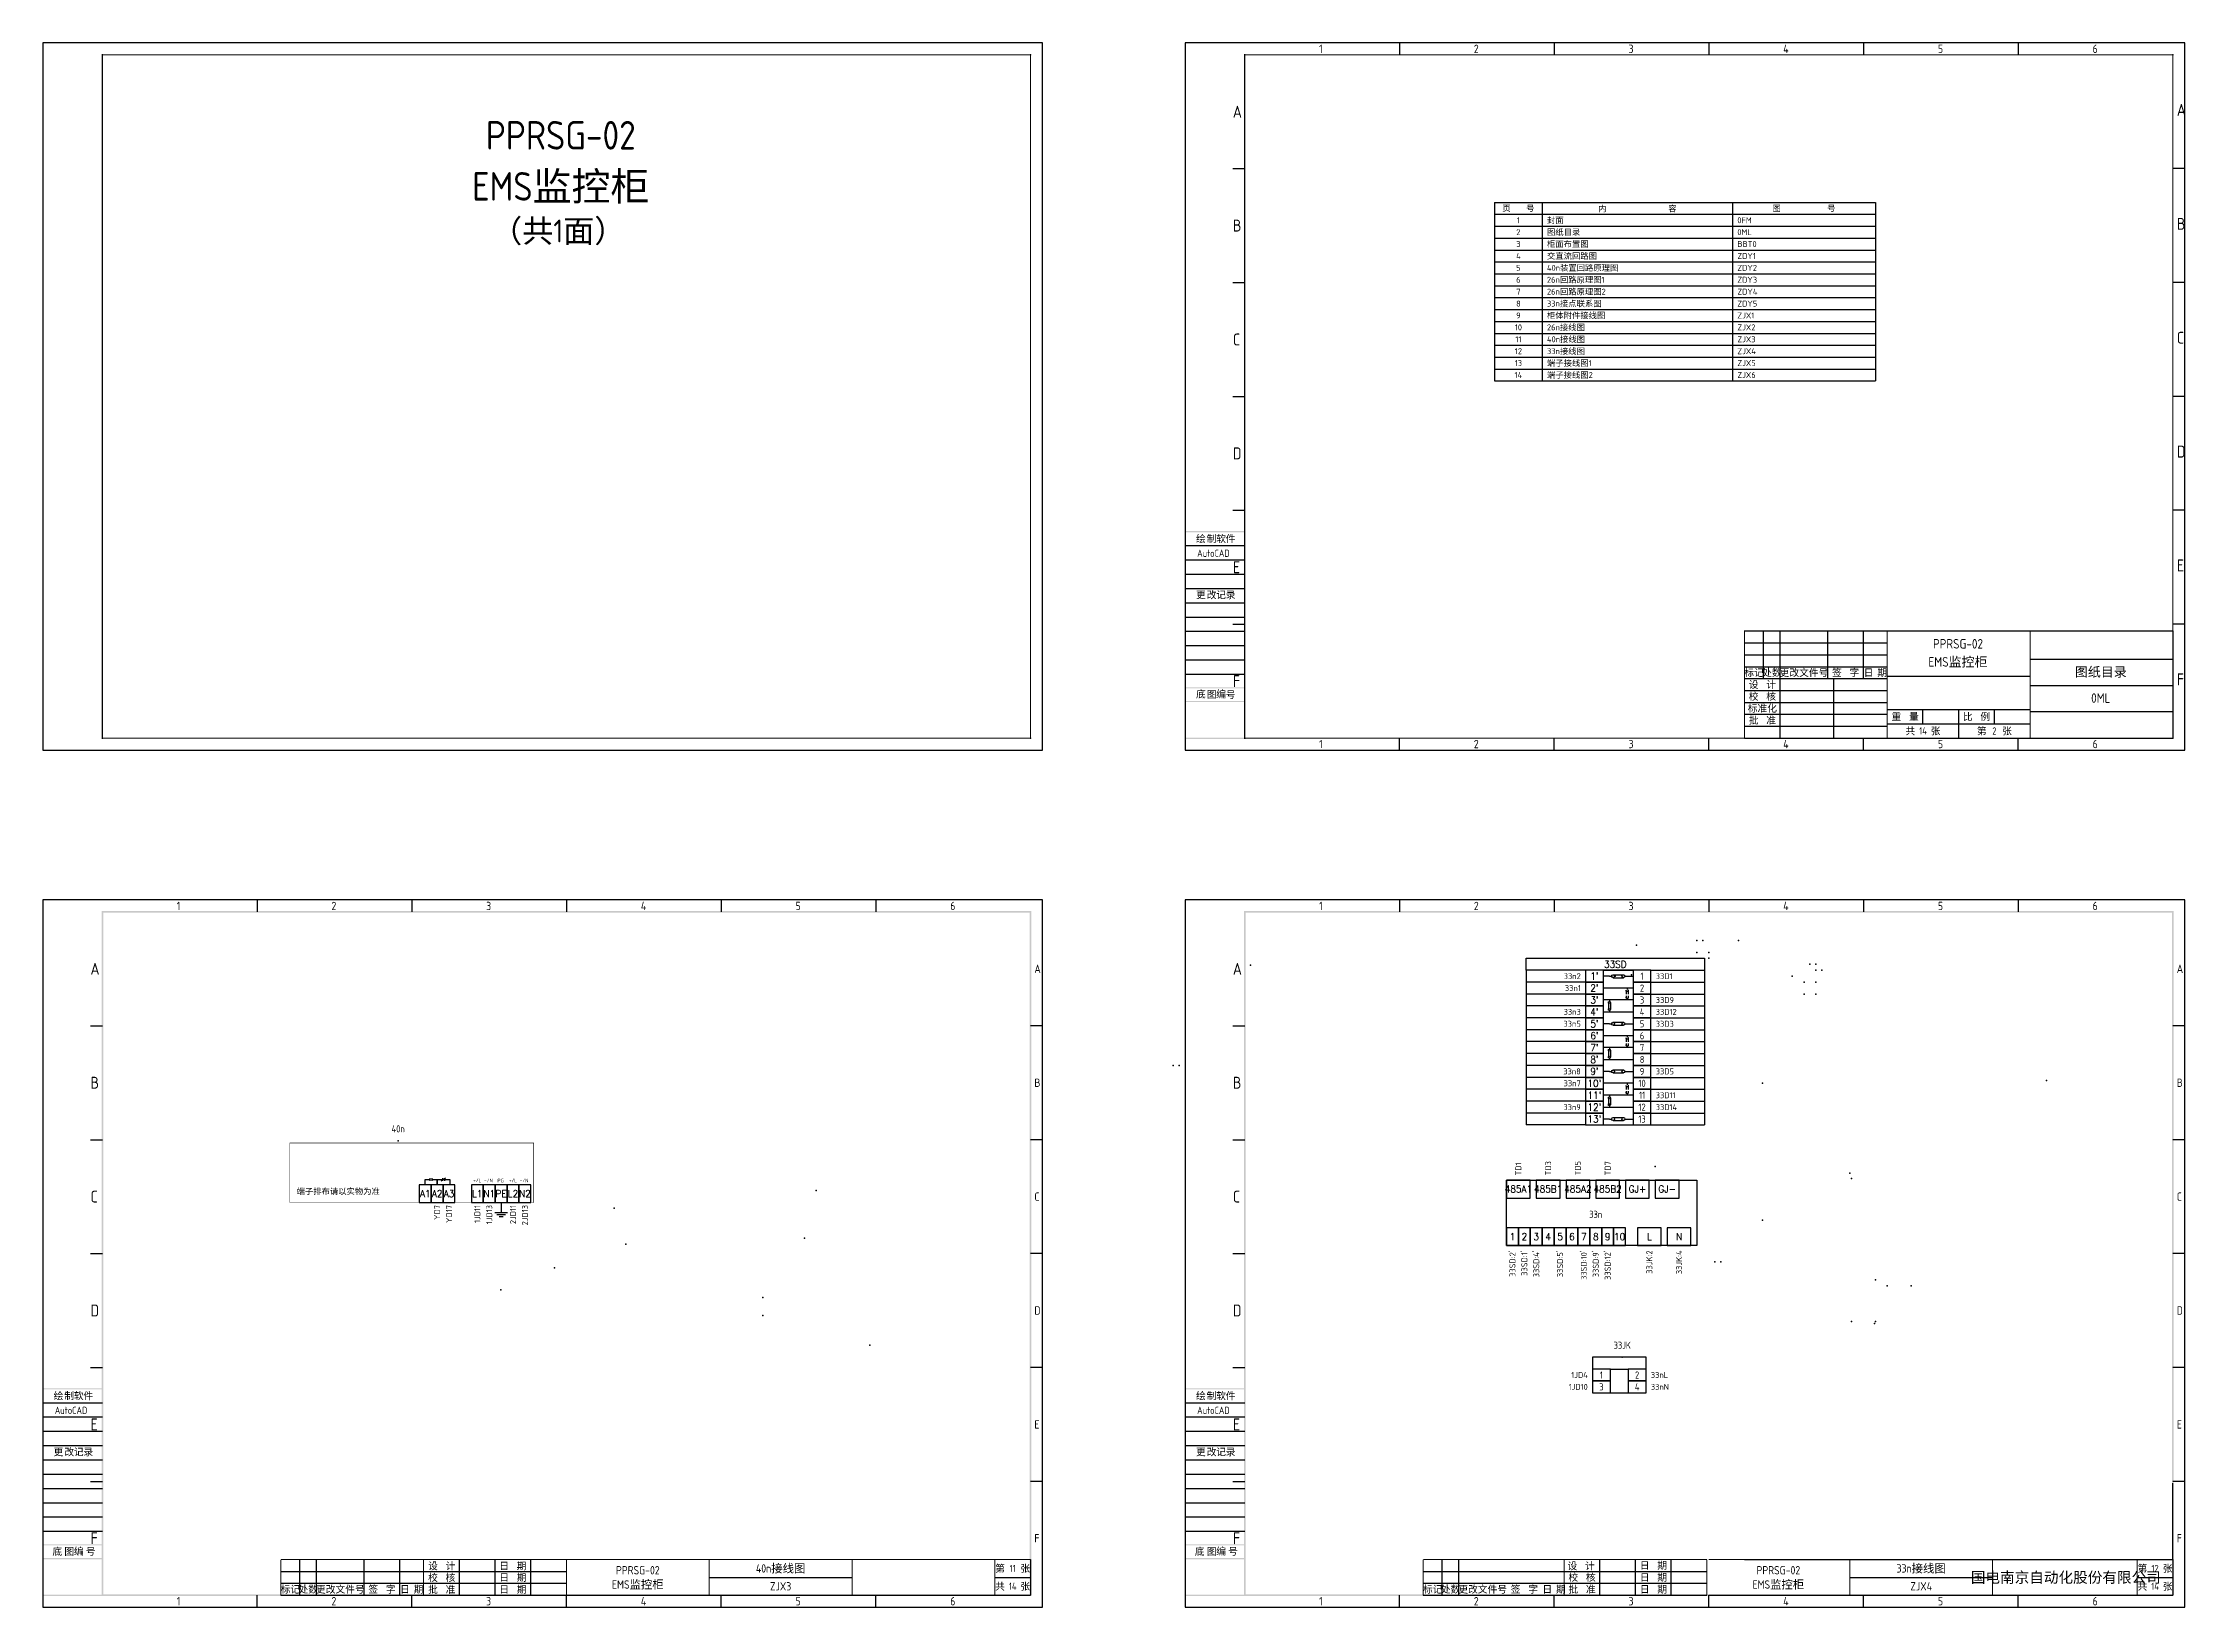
# Model space of a CAD drawing. Extents: x 0 to 4798, y 0 to 657.
# Drawn here: x 0 to 900, y 0 to 657 of the extents above; entities that cross this region are included whole.
import ezdxf
from ezdxf.enums import TextEntityAlignment as Align

# ---------------------------------------------------------------- set-up
doc = ezdxf.new("R2010")
doc.units = 0
doc.header["$MEASUREMENT"] = 0
doc.linetypes.add('DASHED2', pattern=[2.25, 1.5, -0.75])
for name, color, linetype in [('FRAME', 7, 'Continuous'), ('JXBZ', 7, 'Continuous'), ('YJBT', 7, 'Continuous'), ('YJCLB', 7, 'Continuous'), ('表格', 7, 'Continuous')]:
    doc.layers.add(name, color=color, linetype=linetype)
doc.styles.add('textstyle3', font='')
doc.styles.add('textstyle4', font='')
doc.styles.add('textstyle7', font='Standard')
doc.styles.get('textstyle3').set_extended_font_data('gbenor')
doc.styles.get('textstyle4').set_extended_font_data('gbenor')

# ---------------------------------------------------------------- blocks, each defined once
blk = doc.blocks.new('A3')
at = {"layer": 'FRAME'}
for p, q in [((420, 297), (0, 297)), ((0, 297), (0, 0)), ((90, 297), (90, 292)), ((155, 297), (155, 292)), ((220, 297), (220, 292)), ((285, 297), (285, 292)), ((350, 297), (350, 292)), ((420, 0), (420, 297)), ((20, 244.17), (25, 244.17)), ((420, 244.17), (415, 244.17)), ((20, 196.33), (25, 196.33)), ((420, 196.33), (415, 196.33)), ((20, 148.5), (25, 148.5)), ((420, 148.5), (415, 148.5)), ((20, 100.67), (25, 100.67)), ((420, 100.67), (415, 100.67)), ((20, 52.83), (25, 52.83)), ((420, 52.83), (415, 52.83)), ((0, 0), (420, 0)), ((90, 0), (90, 5)), ((155, 0), (155, 5)), ((220, 0), (220, 5)), ((285, 0), (285, 5)), ((350, 0), (350, 5))]:
    blk.add_line(p, q, dxfattribs=at)
at = {"layer": 'FRAME', "linetype": 'Continuous'}
for points in [[(415.35, 291.65), (415.35, 292.35), (24.65, 291.65)], [(24.65, 292.35), (24.65, 291.65), (415.35, 292.35)], [(25.35, 292.35), (24.65, 292.35), (25.35, 4.65)], [(24.65, 4.65), (25.35, 4.65), (24.65, 292.35)], [(414.65, 4.65), (415.35, 4.65), (414.65, 292.35)], [(415.35, 292.35), (414.65, 292.35), (415.35, 4.65)], [(24.65, 5.35), (24.65, 4.65), (415.35, 5.35)], [(415.35, 4.65), (415.35, 5.35), (24.65, 4.65)]]:
    blk.add_solid(points, dxfattribs=at)
at = {"layer": 'FRAME', "style": 'textstyle3'}
for s, height, p in [('1', 3.5, (56.27, 292.75)), ('2', 3.5, (121.28, 292.75)), ('3', 3.5, (186.28, 292.75)), ('4', 3.5, (251.28, 292.75)), ('5', 3.5, (316.27, 292.75)), ('6', 3.5, (381.27, 292.75)), ('A', 5, (20, 265.58)), ('A', 3.5, (416.62, 266.33)), ('B', 5, (20, 217.75)), ('B', 3.5, (416.62, 218.5)), ('C', 5, (20, 169.92)), ('C', 3.5, (416.62, 170.67)), ('D', 5, (20, 122.08)), ('D', 3.5, (416.62, 122.83)), ('E', 5, (20, 74.25)), ('E', 3.5, (416.62, 75)), ('F', 5, (20, 26.42)), ('F', 3.5, (416.62, 27.17)), ('1', 3.5, (56.27, 0.75)), ('2', 3.5, (121.28, 0.75)), ('3', 3.5, (186.28, 0.75)), ('4', 3.5, (251.28, 0.75)), ('5', 3.5, (316.27, 0.75)), ('6', 3.5, (381.27, 0.75))]:
    blk.add_text(s, height=height, dxfattribs=at).set_placement(p)

msp = doc.modelspace()

# ---------------------------------------------------------------- linework, layer by layer
for p, q in [((420, 657), (0, 657)), ((0, 657), (0, 360)), ((420, 360), (420, 657)), ((900, 657), (480, 657)), ((480, 657), (480, 360)), ((570, 657), (570, 652)), ((635, 657), (635, 652)), ((700, 657), (700, 652)), ((765, 657), (765, 652)), ((830, 657), (830, 652)), ((900, 360), (900, 657)), ((500, 604.17), (505, 604.17)), ((900, 604.17), (895, 604.17)), ((610, 590), (770, 590)), ((610, 590), (610, 515)), ((630, 590), (630, 515)), ((710, 590), (710, 515)), ((770, 590), (770, 515)), ((610, 585), (770, 585)), ((610, 580), (770, 580)), ((610, 575), (770, 575)), ((610, 570), (770, 570)), ((610, 565), (770, 565)), ((610, 560), (770, 560)), ((500, 556.33), (505, 556.33)), ((610, 555), (770, 555)), ((610, 550), (770, 550)), ((900, 556.33), (895, 556.33)), ((610, 545), (770, 545)), ((610, 540), (770, 540)), ((610, 535), (770, 535)), ((610, 530), (770, 530)), ((610, 525), (770, 525)), ((610, 520), (770, 520)), ((610, 515), (770, 515)), ((500, 508.5), (505, 508.5)), ((900, 508.5), (895, 508.5)), ((500, 460.67), (505, 460.67)), ((900, 460.67), (895, 460.67)), ((480.07, 445.85), (505.02, 445.85)), ((480.07, 439.85), (505.02, 439.85)), ((480.07, 433.85), (505.02, 433.85)), ((480.07, 427.85), (505.02, 427.85)), ((480.07, 421.85), (505.02, 421.85)), ((480.07, 415.85), (505.02, 415.85)), ((480.07, 409.85), (505.02, 409.85)), ((500, 412.83), (505, 412.83)), ((900, 412.83), (895, 412.83)), ((480.07, 403.85), (505.02, 403.85)), ((480.07, 397.85), (505.02, 397.85)), ((480.07, 391.85), (505.02, 391.85)), ((570, 360), (570, 365)), ((635, 360), (635, 365)), ((700, 360), (700, 365)), ((765, 360), (765, 365)), ((830, 360), (830, 365)), ((0, 360), (420, 360)), ((480, 360), (900, 360)), ((623.21, 272.5), (698.21, 272.5)), ((623.21, 267.5), (623.21, 272.5)), ((698.21, 272.5), (698.21, 267.5)), ((623.21, 267.5), (623.21, 202.5)), ((648.21, 267.5), (623.21, 267.5)), ((648.21, 262.5), (623.21, 262.5)), ((655.71, 267.5), (648.21, 267.5)), ((648.21, 267.5), (648.21, 262.5)), ((648.21, 262.5), (655.71, 262.5)), ((655.71, 262.5), (648.21, 262.5)), ((648.21, 262.5), (648.21, 257.5)), ((655.71, 267.5), (668.21, 267.5)), ((655.71, 262.5), (655.71, 267.5)), ((658.21, 265), (655.71, 265)), ((655.71, 257.5), (655.71, 262.5)), ((658.21, 265), (659.15, 265)), ((659.78, 265.62), (664.15, 265.62)), ((659.78, 264.37), (664.15, 264.37)), ((664.78, 265), (665.71, 265)), ((665.71, 265), (668.21, 265)), ((675.71, 267.5), (668.21, 267.5)), ((668.21, 267.5), (668.21, 262.5)), ((668.21, 262.5), (675.71, 262.5)), ((675.71, 262.5), (668.21, 262.5)), ((668.21, 262.5), (668.21, 257.5)), ((675.71, 267.5), (698.21, 267.5)), ((675.71, 262.5), (675.71, 267.5)), ((675.71, 262.5), (698.21, 262.5)), ((675.71, 257.5), (675.71, 262.5)), ((698.21, 267.5), (698.21, 202.5)), ((648.21, 257.5), (623.21, 257.5)), ((648.21, 252.5), (623.21, 252.5)), ((655.71, 257.5), (648.21, 257.5)), ((648.21, 257.5), (648.21, 252.5)), ((648.21, 257.5), (655.71, 257.5)), ((655.71, 252.5), (648.21, 252.5)), ((648.21, 252.5), (648.21, 247.5)), ((648.21, 252.5), (655.71, 252.5)), ((665.71, 260), (655.71, 260)), ((655.71, 252.5), (655.71, 257.5)), ((665.71, 255), (655.71, 255)), ((655.71, 247.5), (655.71, 252.5)), ((657.8, 253.96), (657.8, 251.04)), ((658.21, 255), (658.21, 254.37)), ((658.63, 253.96), (658.63, 251.04)), ((668.21, 260), (665.71, 260)), ((668.21, 255), (665.71, 255)), ((675.71, 257.5), (668.21, 257.5)), ((668.21, 257.5), (668.21, 252.5)), ((668.21, 257.5), (675.71, 257.5)), ((675.71, 252.5), (668.21, 252.5)), ((668.21, 252.5), (668.21, 247.5)), ((668.21, 252.5), (675.71, 252.5)), ((675.71, 257.5), (698.21, 257.5)), ((675.71, 252.5), (675.71, 257.5)), ((675.71, 252.5), (698.21, 252.5)), ((675.71, 247.5), (675.71, 252.5)), ((648.21, 247.5), (623.21, 247.5)), ((655.71, 247.5), (648.21, 247.5)), ((648.21, 247.5), (648.21, 242.5)), ((648.21, 247.5), (655.71, 247.5)), ((655.71, 250), (658.21, 250)), ((655.71, 242.5), (655.71, 247.5)), ((658.21, 245), (655.71, 245)), ((658.21, 250.62), (658.21, 250)), ((658.21, 250), (668.21, 250)), ((658.21, 245), (659.15, 245)), ((659.78, 245.62), (664.15, 245.62)), ((659.78, 244.37), (664.15, 244.37)), ((664.78, 245), (665.71, 245)), ((665.71, 245), (668.21, 245)), ((668.21, 247.5), (675.71, 247.5)), ((675.71, 247.5), (668.21, 247.5)), ((668.21, 247.5), (668.21, 242.5)), ((675.71, 247.5), (698.21, 247.5)), ((675.71, 242.5), (675.71, 247.5)), ((648.21, 242.5), (623.21, 242.5)), ((648.21, 237.5), (623.21, 237.5)), ((648.21, 242.5), (655.71, 242.5)), ((655.71, 242.5), (648.21, 242.5)), ((648.21, 242.5), (648.21, 237.5)), ((648.21, 237.5), (655.71, 237.5)), ((655.71, 237.5), (648.21, 237.5)), ((648.21, 237.5), (648.21, 232.5)), ((655.71, 237.5), (655.71, 242.5)), ((665.71, 240), (655.71, 240)), ((655.71, 232.5), (655.71, 237.5)), ((665.71, 235), (655.71, 235)), ((658.21, 235), (658.21, 234.37)), ((668.21, 240), (665.71, 240)), ((668.21, 235), (665.71, 235)), ((675.71, 242.5), (668.21, 242.5)), ((668.21, 242.5), (668.21, 237.5)), ((668.21, 242.5), (675.71, 242.5)), ((668.21, 237.5), (675.71, 237.5)), ((675.71, 237.5), (668.21, 237.5)), ((668.21, 237.5), (668.21, 232.5)), ((675.71, 242.5), (698.21, 242.5)), ((675.71, 237.5), (675.71, 242.5)), ((675.71, 237.5), (698.21, 237.5)), ((675.71, 232.5), (675.71, 237.5)), ((648.21, 232.5), (623.21, 232.5)), ((648.21, 227.5), (623.21, 227.5)), ((655.71, 232.5), (648.21, 232.5)), ((648.21, 232.5), (648.21, 227.5)), ((648.21, 232.5), (655.71, 232.5)), ((655.71, 227.5), (648.21, 227.5)), ((648.21, 227.5), (648.21, 222.5)), ((648.21, 227.5), (655.71, 227.5)), ((655.71, 227.5), (655.71, 232.5)), ((655.71, 230), (658.21, 230)), ((655.71, 222.5), (655.71, 227.5)), ((657.8, 233.96), (657.8, 231.04)), ((658.21, 230.62), (658.21, 230)), ((658.21, 230), (668.21, 230)), ((658.63, 233.96), (658.63, 231.04)), ((659.78, 225.62), (664.15, 225.62)), ((675.71, 232.5), (668.21, 232.5)), ((668.21, 232.5), (668.21, 227.5)), ((668.21, 232.5), (675.71, 232.5)), ((668.21, 227.5), (675.71, 227.5)), ((675.71, 227.5), (668.21, 227.5)), ((668.21, 227.5), (668.21, 222.5)), ((675.71, 232.5), (698.21, 232.5)), ((675.71, 227.5), (675.71, 232.5)), ((675.71, 227.5), (698.21, 227.5)), ((675.71, 222.5), (675.71, 227.5)), ((648.21, 222.5), (623.21, 222.5)), ((648.21, 217.5), (623.21, 217.5)), ((648.21, 222.5), (655.71, 222.5)), ((655.71, 222.5), (648.21, 222.5)), ((648.21, 222.5), (648.21, 217.5)), ((655.71, 217.5), (648.21, 217.5)), ((648.21, 217.5), (648.21, 212.5)), ((648.21, 217.5), (655.71, 217.5)), ((658.21, 225), (655.71, 225)), ((655.71, 217.5), (655.71, 222.5)), ((665.71, 220), (655.71, 220)), ((655.71, 212.5), (655.71, 217.5)), ((658.21, 225), (659.15, 225)), ((659.78, 224.37), (664.15, 224.37)), ((664.78, 225), (665.71, 225)), ((665.71, 225), (668.21, 225)), ((668.21, 220), (665.71, 220)), ((675.71, 222.5), (668.21, 222.5)), ((668.21, 222.5), (668.21, 217.5)), ((668.21, 222.5), (675.71, 222.5)), ((668.21, 217.5), (675.71, 217.5)), ((675.71, 217.5), (668.21, 217.5)), ((668.21, 217.5), (668.21, 212.5)), ((675.71, 222.5), (698.21, 222.5)), ((675.71, 217.5), (675.71, 222.5)), ((675.71, 217.5), (698.21, 217.5)), ((675.71, 212.5), (675.71, 217.5)), ((648.21, 212.5), (623.21, 212.5)), ((648.21, 207.5), (623.21, 207.5)), ((648.21, 212.5), (655.71, 212.5)), ((655.71, 212.5), (648.21, 212.5)), ((648.21, 212.5), (648.21, 207.5)), ((655.71, 207.5), (648.21, 207.5)), ((648.21, 207.5), (648.21, 202.5)), ((648.21, 207.5), (655.71, 207.5)), ((665.71, 215), (655.71, 215)), ((655.71, 207.5), (655.71, 212.5)), ((655.71, 210), (658.21, 210)), ((655.71, 202.5), (655.71, 207.5)), ((657.8, 213.96), (657.8, 211.04)), ((658.21, 215), (658.21, 214.37)), ((658.21, 210.62), (658.21, 210)), ((658.21, 210), (668.21, 210)), ((658.63, 213.96), (658.63, 211.04)), ((668.21, 215), (665.71, 215)), ((668.21, 212.5), (675.71, 212.5)), ((675.71, 212.5), (668.21, 212.5)), ((668.21, 212.5), (668.21, 207.5)), ((675.71, 207.5), (668.21, 207.5)), ((668.21, 207.5), (668.21, 202.5)), ((668.21, 207.5), (675.71, 207.5)), ((675.71, 212.5), (698.21, 212.5)), ((675.71, 207.5), (675.71, 212.5)), ((675.71, 207.5), (698.21, 207.5)), ((675.71, 202.5), (675.71, 207.5)), ((648.21, 202.5), (623.21, 202.5)), ((648.21, 202.5), (655.71, 202.5)), ((658.21, 205), (655.71, 205)), ((658.21, 205), (659.15, 205)), ((659.78, 205.62), (664.15, 205.62)), ((659.78, 204.37), (664.15, 204.37)), ((664.78, 205), (665.71, 205)), ((665.71, 205), (668.21, 205)), ((668.21, 202.5), (675.71, 202.5)), ((675.71, 202.5), (698.21, 202.5)), ((162.62, 180.2), (162.62, 179.02)), ((163.47, 180.2), (163.47, 179.02)), ((167.41, 179.03), (169.2, 180.26)), ((167.89, 180.18), (167.89, 179.01)), ((168.74, 180.18), (168.74, 179.01)), ((163.17, 177.41), (158.17, 177.41)), ((158.17, 177.41), (158.17, 169.91)), ((160.58, 177.73), (160.58, 179.62)), ((160.58, 179.62), (162.6, 179.62)), ((163.17, 169.91), (163.17, 177.41)), ((168.17, 177.41), (163.17, 177.41)), ((163.17, 177.41), (163.17, 169.91)), ((163.47, 179.61), (165.69, 179.61)), ((165.69, 179.61), (167.86, 179.61)), ((165.69, 177.71), (165.69, 179.61)), ((165.69, 179.61), (165.69, 177.73)), ((168.17, 169.91), (168.17, 177.41)), ((173.17, 177.41), (168.17, 177.41)), ((168.17, 177.41), (168.17, 169.91)), ((168.73, 179.59), (170.95, 179.59)), ((170.95, 179.59), (170.95, 177.71)), ((173.17, 169.91), (173.17, 177.41)), ((185.06, 177.41), (180.06, 177.41)), ((180.06, 177.41), (180.06, 169.91)), ((185.06, 169.91), (185.06, 177.41)), ((190.06, 177.41), (185.06, 177.41)), ((185.06, 177.41), (185.06, 169.91)), ((195.06, 177.41), (190.06, 177.41)), ((190.06, 177.41), (190.06, 169.91)), ((190.06, 169.91), (190.06, 177.41)), ((200.06, 177.41), (195.06, 177.41)), ((195.06, 177.41), (195.06, 169.91)), ((195.06, 169.91), (195.06, 177.41)), ((200.06, 169.91), (200.06, 177.41)), ((205.06, 177.41), (200.06, 177.41)), ((200.06, 177.41), (200.06, 169.91)), ((205.06, 169.91), (205.06, 177.41)), ((615, 179.33), (615, 171.83)), ((625, 179.33), (615, 179.33)), ((615, 171.83), (625, 171.83)), ((625, 171.83), (625, 179.33)), ((627.5, 179.33), (627.5, 171.83)), ((637.5, 179.33), (627.5, 179.33)), ((627.5, 171.83), (637.5, 171.83)), ((637.5, 171.83), (637.5, 179.33)), ((640, 179.33), (640, 171.83)), ((650, 179.33), (640, 179.33)), ((640, 171.83), (650, 171.83)), ((650, 171.83), (650, 179.33)), ((652.5, 179.33), (652.5, 171.83)), ((662.5, 179.33), (652.5, 179.33)), ((652.5, 171.83), (662.5, 171.83)), ((662.5, 171.83), (662.5, 179.33)), ((665, 179.33), (665, 171.83)), ((675, 179.33), (665, 179.33)), ((665, 171.83), (675, 171.83)), ((675, 171.83), (675, 179.33)), ((677.5, 179.33), (677.5, 171.83)), ((687.5, 179.33), (677.5, 179.33)), ((677.5, 171.83), (687.5, 171.83)), ((687.5, 171.83), (687.5, 179.33)), ((158.17, 169.91), (163.17, 169.91)), ((163.17, 169.91), (168.17, 169.91)), ((168.17, 169.91), (173.17, 169.91)), ((180.06, 169.91), (185.06, 169.91)), ((185.06, 169.91), (190.06, 169.91)), ((189.9, 165.81), (195.23, 165.81)), ((190.06, 169.91), (195.06, 169.91)), ((190.79, 164.93), (194.34, 164.93)), ((191.68, 164.04), (193.45, 164.04)), ((192.56, 169.91), (192.56, 167.41)), ((192.56, 167.41), (192.56, 165.81)), ((195.06, 169.91), (200.06, 169.91)), ((200.06, 169.91), (205.06, 169.91)), ((620, 159.33), (615, 159.33)), ((615, 159.33), (615, 151.83)), ((625, 159.33), (620, 159.33)), ((620, 159.33), (620, 151.83)), ((620, 151.83), (620, 159.33)), ((625, 151.83), (625, 159.33)), ((630, 159.33), (625, 159.33)), ((625, 159.33), (625, 151.83)), ((635, 159.33), (630, 159.33)), ((630, 159.33), (630, 151.83)), ((630, 151.83), (630, 159.33)), ((635, 151.83), (635, 159.33)), ((640, 159.33), (635, 159.33)), ((635, 159.33), (635, 151.83)), ((640, 151.83), (640, 159.33)), ((645, 159.33), (640, 159.33)), ((640, 159.33), (640, 151.83)), ((650, 159.33), (645, 159.33)), ((645, 159.33), (645, 151.83)), ((645, 151.83), (645, 159.33)), ((655, 159.33), (650, 159.33)), ((650, 159.33), (650, 151.83)), ((650, 151.83), (650, 159.33)), ((655, 151.83), (655, 159.33)), ((660, 159.33), (655, 159.33)), ((655, 159.33), (655, 151.83)), ((660, 151.83), (660, 159.33)), ((665, 159.33), (660, 159.33)), ((660, 159.33), (660, 151.83)), ((665, 151.83), (665, 159.33)), ((680, 159.33), (670, 159.33)), ((670, 159.33), (670, 151.83)), ((680, 151.83), (680, 159.33)), ((692.5, 159.33), (682.5, 159.33)), ((682.5, 159.33), (682.5, 151.83)), ((692.5, 151.83), (692.5, 159.33)), ((615, 151.83), (620, 151.83)), ((620, 151.83), (625, 151.83)), ((625, 151.83), (630, 151.83)), ((630, 151.83), (635, 151.83)), ((635, 151.83), (640, 151.83)), ((640, 151.83), (645, 151.83)), ((645, 151.83), (650, 151.83)), ((650, 151.83), (655, 151.83)), ((655, 151.83), (660, 151.83)), ((660, 151.83), (665, 151.83)), ((670, 151.83), (680, 151.83)), ((682.5, 151.83), (692.5, 151.83)), ((658.64, 100), (651.14, 100)), ((651.14, 100), (651.14, 95)), ((658.64, 100), (666.14, 100)), ((658.64, 95), (658.64, 100)), ((673.64, 100), (666.14, 100)), ((666.14, 100), (666.14, 95)), ((673.64, 95), (673.64, 100)), ((651.14, 95), (658.64, 95)), ((658.64, 95), (651.14, 95)), ((651.14, 95), (651.14, 90)), ((658.64, 90), (658.64, 95)), ((673.64, 95), (666.14, 95)), ((666.14, 95), (666.14, 90)), ((666.14, 95), (673.64, 95)), ((673.64, 90), (673.64, 95)), ((0.07, 85.87), (25.02, 85.87)), ((480.07, 85.87), (505.02, 85.87)), ((651.14, 90), (658.64, 90)), ((666.14, 90), (673.64, 90)), ((0.07, 79.87), (25.02, 79.87)), ((0.07, 73.87), (25.02, 73.87)), ((480.07, 79.87), (505.02, 79.87)), ((480.07, 73.87), (505.02, 73.87)), ((0.07, 67.87), (25.02, 67.87)), ((480.07, 67.87), (505.02, 67.87)), ((0.07, 61.87), (25.02, 61.87)), ((0.07, 55.87), (25.02, 55.87)), ((480.07, 61.87), (505.02, 61.87)), ((480.07, 55.87), (505.02, 55.87)), ((0.07, 49.87), (25.02, 49.87)), ((480.07, 49.87), (505.02, 49.87)), ((0.07, 43.87), (25.02, 43.87)), ((0.07, 37.87), (25.02, 37.87)), ((480.07, 43.87), (505.02, 43.87)), ((480.07, 37.87), (505.02, 37.87)), ((0.07, 31.87), (25.02, 31.87)), ((480.07, 31.87), (505.02, 31.87))]:
    msp.add_line(p, q)
at = {"linetype": 'DASHED2'}
for p, q in [((665.3, 258.96), (665.3, 256.04)), ((665.71, 260), (665.71, 259.37)), ((665.71, 255.62), (665.71, 255)), ((666.13, 258.96), (666.13, 256.04)), ((665.3, 238.96), (665.3, 236.04)), ((665.71, 240), (665.71, 239.37)), ((665.71, 235.62), (665.71, 235)), ((666.13, 238.96), (666.13, 236.04)), ((665.3, 218.96), (665.3, 216.04)), ((665.71, 220), (665.71, 219.37)), ((666.13, 218.96), (666.13, 216.04)), ((665.71, 215.62), (665.71, 215))]:
    msp.add_line(p, q, dxfattribs=at)
at = {"const_width": 0.5}
for points in [[(415.35, 652), (24.65, 652)], [(25, 652.35), (25, 364.65)], [(415, 364.65), (415, 652.35)], [(895.35, 652), (504.65, 652)], [(505, 652.35), (505, 364.65)], [(895, 364.65), (895, 652.35)], [(24.65, 365), (415.35, 365)], [(504.65, 365), (895.35, 365)]]:
    msp.add_lwpolyline(points, dxfattribs=at)
for points in [[(648.21, 202.5), (675.71, 202.5), (675.71, 267.5), (648.21, 267.5), (648.21, 202.5)], [(651.14, 90), (673.64, 90), (673.64, 105), (651.14, 105), (651.14, 90)]]:
    msp.add_lwpolyline(points)
at = {"linetype": 'ByBlock', "const_width": 0.2}
msp.add_lwpolyline([(103.76, 194.91), (206.26, 194.91), (206.26, 169.91), (103.76, 169.91)], close=True, dxfattribs=at)
msp.add_lwpolyline([(615, 179.33), (695, 179.33), (695, 151.83), (615, 151.83)], close=True)
for centre, radius in [((659.78, 265), 0.625), ((664.15, 265), 0.625), ((658.21, 253.96), 0.417), ((658.21, 251.04), 0.417), ((659.78, 245), 0.625), ((664.15, 245), 0.625), ((658.21, 233.96), 0.417), ((658.21, 231.04), 0.417), ((659.78, 225), 0.625), ((664.15, 225), 0.625), ((658.21, 213.96), 0.417), ((658.21, 211.04), 0.417), ((659.78, 205), 0.625), ((664.15, 205), 0.625)]:
    msp.add_circle(centre, radius)
at = {"linetype": 'DASHED2'}
for centre in [(665.71, 258.96), (665.71, 256.04), (665.71, 238.96), (665.71, 236.04), (665.71, 218.96), (665.71, 216.04)]:
    msp.add_circle(centre, 0.417, dxfattribs=at)
for p in [(695, 280), (695, 280), (697.5, 280), (712.5, 280), (669.66, 278.04), (695, 275), (695, 275), (695, 275), (700, 275), (700, 275), (700, 272.5), (507.5, 269.58), (660.71, 265), (667.5, 265.56), (735, 265), (735, 265), (740, 262.5), (740, 262.5), (742.5, 270), (745, 270), (745, 267.5), (745, 267.5), (745, 262.5), (747.5, 267.5), (740, 257.5), (745, 257.5), (475, 227.5), (477.5, 227.5), (722.5, 220), (841.89, 221.25), (149.3, 195.87), (677.5, 185), (759.19, 182.27), (325, 175), (760, 180), (240, 167.5), (652.5, 165), (722.5, 162.5), (320, 155), (245, 152.5), (702.5, 145), (705, 145), (215, 142.5), (770, 137.5), (192.5, 133.24), (302.5, 130), (775, 135), (775, 135), (785, 135), (785, 135), (785, 135), (785, 135), (302.5, 122.5), (760, 120), (760, 120), (760, 120), (769.6, 119.06), (770, 120), (347.5, 110), (663.64, 105)]:
    msp.add_point(p)
for points in [[(480, 451.93), (480, 451.43), (505, 451.93), (505, 451.43)], [(480, 386.39), (480, 385.89), (505, 386.39), (505, 385.89)], [(505, 380.12), (505, 380.62), (480, 380.12), (480, 380.62)], [(505.06, 364.65), (505.06, 365.15), (480.06, 364.65), (480.06, 365.15)], [(505.56, 364.65), (505.56, 365.15), (480.56, 364.65), (480.56, 365.15)], [(0, 91.94), (0, 91.44), (25, 91.94), (25, 91.44)], [(480, 91.94), (480, 91.44), (505, 91.94), (505, 91.44)], [(0, 26.41), (0, 25.91), (25, 26.41), (25, 25.91)], [(25, 20.13), (25, 20.63), (0, 20.13), (0, 20.63)], [(480, 26.41), (480, 25.91), (505, 26.41), (505, 25.91)], [(505, 20.13), (505, 20.63), (480, 20.13), (480, 20.63)], [(25.06, 4.67), (25.06, 5.17), (0.06, 4.67), (0.06, 5.17)], [(25.56, 4.67), (25.56, 5.17), (0.56, 4.67), (0.56, 5.17)], [(505.06, 4.67), (505.06, 5.17), (480.06, 4.67), (480.06, 5.17)], [(505.56, 4.67), (505.56, 5.17), (480.56, 4.67), (480.56, 5.17)]]:
    msp.add_trace(points)
at = {"layer": 'FRAME'}
for p, q in [((723, 390), (723, 410)), ((730, 365), (730, 410)), ((750, 390), (750, 410)), ((765, 390), (765, 410)), ((895, 410), (895, 365)), ((715, 405), (775, 405)), ((715, 400), (775, 400)), ((895, 398), (835, 398)), ((715, 395), (775, 395)), ((715, 390), (775, 390)), ((752.5, 365), (752.5, 390)), ((775, 391), (835, 391)), ((715, 385), (775, 385)), ((715, 380), (775, 380)), ((895, 387), (835, 387)), ((715, 375), (775, 375)), ((715, 370), (775, 370)), ((775, 377), (835, 377)), ((775, 371), (835, 371)), ((790, 371), (790, 377)), ((805, 371), (805, 377)), ((805, 365), (805, 371)), ((820, 371), (820, 377)), ((895, 376), (835, 376)), ((715, 365), (895, 365)), ((108, 5), (108, 20)), ((115, 5), (115, 20)), ((135, 5), (135, 20)), ((150, 5), (150, 20)), ((175, 5), (175, 20)), ((190, 5), (190, 20)), ((205, 5), (205, 20)), ((588, 5), (588, 20)), ((595, 5), (595, 20)), ((654.23, 5), (654.23, 20)), ((669.23, 5), (669.23, 20)), ((684.23, 5), (684.23, 20)), ((100, 15), (160, 15)), ((100, 10), (160, 10)), ((160, 15), (220, 15)), ((160, 10), (220, 10)), ((580, 15), (640, 15)), ((580, 10), (640, 10)), ((639.23, 15), (699.23, 15)), ((639.23, 10), (699.23, 10)), ((100, 5), (160, 5)), ((160, 5), (220, 5)), ((580, 5), (640, 5)), ((639.23, 5), (699.23, 5))]:
    msp.add_line(p, q, dxfattribs=at)
for points, const_width in [([(895, 410), (715, 410), (715, 365)], 0.5), ([(775, 410), (775, 365)], 0.4), ([(835, 410), (835, 365)], 0.4), ([(100, 20), (160, 20)], 0.5), ([(100, 20), (100, 5)], 0.5), ([(160, 20), (220, 20)], 0.5), ([(160, 20), (160, 5)], 0.4), ([(220, 20), (220, 5)], 0.4), ([(580, 20), (640, 20)], 0.5), ([(580, 20), (580, 5)], 0.5), ([(639.23, 20), (699.23, 20)], 0.5), ([(639.23, 20), (639.23, 5)], 0.4), ([(699.23, 20), (699.23, 5)], 0.4)]:
    msp.add_lwpolyline(points, dxfattribs=dict(at, const_width=const_width))
at = {"layer": 'YJCLB'}
for p, q in [((895, 20), (895, 52)), ((715, 20), (895, 20))]:
    msp.add_line(p, q, dxfattribs=at)
at = {"layer": '表格'}
for p, q in [((415, 20), (415, 5)), ((895, 20), (895, 5)), ((280, 12.5), (340, 12.5)), ((400, 12.5), (415, 12.5)), ((759.23, 12.5), (819.23, 12.5)), ((880, 12.5), (895, 12.5)), ((220, 5), (400, 5)), ((400, 5), (415, 5)), ((700, 5), (880, 5)), ((880, 5), (895, 5))]:
    msp.add_line(p, q, dxfattribs=at)
for points, const_width in [([(220, 20), (400, 20)], 0.5), ([(280, 20), (280, 5)], 0.4), ([(340, 20), (340, 5)], 0.4), ([(400, 20), (415, 20)], 0.5), ([(400, 20), (400, 5)], 0.4), ([(700, 20), (880, 20)], 0.5), ([(759.23, 20), (759.23, 5)], 0.4), ([(819.23, 20), (819.23, 5)], 0.4), ([(880, 20), (895, 20)], 0.5), ([(880, 20), (880, 5)], 0.4)]:
    msp.add_lwpolyline(points, dxfattribs=dict(at, const_width=const_width))

# ---------------------------------------------------------------- block references
for p in [(0, 0), (480, 0)]:
    msp.add_blockref('A3', p)

# ---------------------------------------------------------------- texts
at = {"style": 'textstyle3'}
for s, height, p in [('1', 3.5, (536.28, 652.75)), ('2', 3.5, (601.28, 652.75)), ('3', 3.5, (666.28, 652.75)), ('4', 3.5, (731.28, 652.75)), ('5', 3.5, (796.28, 652.75)), ('6', 3.5, (861.28, 652.75)), ('A', 5, (500, 625.58)), ('A', 5, (896.63, 626.33)), ('B', 5, (500, 577.75)), ('B', 5, (896.63, 578.5)), ('C', 5, (500, 529.92)), ('C', 5, (896.63, 530.67)), ('D', 5, (500, 482.08)), ('D', 5, (896.63, 482.83)), ('E', 5, (500, 434.25)), ('E', 5, (896.63, 435)), ('F', 5, (500, 386.42)), ('F', 5, (896.63, 387.17)), ('1', 3.5, (536.28, 360.75)), ('2', 3.5, (601.28, 360.75)), ('3', 3.5, (666.28, 360.75)), ('4', 3.5, (731.28, 360.75)), ('5', 3.5, (796.28, 360.75)), ('6', 3.5, (861.28, 360.75)), ('端子排布请以实物为准', 2.5, (106.61, 173.37))]:
    msp.add_text(s, height=height, dxfattribs=at).set_placement(p)
for s, height, p in [('PPRSG-02', 12, (217.63, 618.18)), ('EMS监控柜', 12, (217.63, 596.73)), ('（共1面）', 9.6, (216.56, 578))]:
    msp.add_text(s, height=height, dxfattribs=at).set_placement(p, align=Align.MIDDLE_CENTER)
for s, height, p in [('页    号', 2.5, (620, 587.5)), ('内                容', 2.5, (670, 587.5)), ('图            号', 2.5, (740, 587.5)), ('2', 2.5, (620, 577.5)), ('1', 2.5, (620, 582.5)), ('4', 2.5, (620, 567.5)), ('3', 2.5, (620, 572.5)), ('5', 2.5, (620, 562.5)), ('6', 2.5, (620, 557.5)), ('7', 2.5, (620, 552.5)), ('9', 2.5, (620, 542.5)), ('8', 2.5, (620, 547.5)), ('10', 2.5, (620, 537.5)), ('11', 2.5, (620, 532.5)), ('13', 2.5, (620, 522.5)), ('12', 2.5, (620, 527.5)), ('14', 2.5, (620, 517.5)), ('+/L', 1.5, (182.52, 179.22)), ('-/N', 1.5, (187.23, 179.22)), ('PG', 1.5, (192.33, 179.18)), ('+/L', 1.5, (197.52, 179.22)), ('-/N', 1.5, (202.23, 179.22))]:
    msp.add_text(s, height=height, dxfattribs=at).set_placement(p, align=Align.MIDDLE)
for s, p in [('封面', (632, 582.5)), ('图纸目录', (632, 577.5)), ('0FM', (712, 582.5)), ('0ML', (712, 577.5)), ('柜面布置图', (632, 572.5)), ('交直流回路图', (632, 567.5)), ('ZDY1', (712, 567.5)), ('BBT0', (712, 572.5)), ('40n装置回路原理图', (632, 562.5)), ('26n回路原理图1', (632, 557.5)), ('ZDY2', (712, 562.5)), ('ZDY3', (712, 557.5)), ('26n回路原理图2', (632, 552.5)), ('33n接点联系图', (632, 547.5)), ('ZDY4', (712, 552.5)), ('柜体附件接线图', (632, 542.5)), ('ZDY5', (712, 547.5)), ('ZJX1', (712, 542.5)), ('26n接线图', (632, 537.5)), ('40n接线图', (632, 532.5)), ('ZJX2', (712, 537.5)), ('ZJX3', (712, 532.5)), ('33n接线图', (632, 527.5)), ('端子接线图1', (632, 522.5)), ('ZJX4', (712, 527.5)), ('ZJX5', (712, 522.5)), ('端子接线图2', (632, 517.5)), ('ZJX6', (712, 517.5))]:
    msp.add_text(s, height=2.5, dxfattribs=at).set_placement(p, align=Align.MIDDLE_LEFT)
at = {"linetype": 'Continuous'}
for s, style, p in [("2'", 'textstyle7', (651.96, 260)), ("1'", 'textstyle7', (651.96, 265)), ('2', 'textstyle3', (671.96, 260)), ('1', 'textstyle3', (671.96, 265)), ("3'", 'textstyle7', (651.96, 255)), ('3', 'textstyle3', (671.96, 255)), ("4'", 'textstyle7', (651.96, 250)), ("5'", 'textstyle7', (651.96, 245)), ('4', 'textstyle3', (671.96, 250)), ('5', 'textstyle3', (671.96, 245)), ("7'", 'textstyle7', (651.96, 235)), ("6'", 'textstyle7', (651.96, 240)), ('7', 'textstyle3', (671.96, 235)), ('6', 'textstyle3', (671.96, 240)), ("8'", 'textstyle7', (651.96, 230)), ("9'", 'textstyle7', (651.96, 225)), ('9', 'textstyle3', (671.96, 225)), ('8', 'textstyle3', (671.96, 230)), ("10'", 'textstyle7', (651.96, 220)), ("11'", 'textstyle7', (651.96, 215)), ('10', 'textstyle3', (671.96, 220)), ('11', 'textstyle3', (671.96, 215)), ("12'", 'textstyle7', (651.96, 210)), ('12', 'textstyle3', (671.96, 210)), ("13'", 'textstyle7', (651.96, 205)), ('13', 'textstyle3', (671.96, 205)), ('A1', 'textstyle7', (160.67, 173.66)), ('A2', 'textstyle7', (165.67, 173.66)), ('A3', 'textstyle7', (170.67, 173.66)), ('L1', 'textstyle7', (182.56, 173.66)), ('N1', 'textstyle7', (187.56, 173.66)), ('PE', 'textstyle7', (192.56, 173.66)), ('L2', 'textstyle7', (197.56, 173.66)), ('N2', 'textstyle7', (202.56, 173.66)), ('485A1', 'textstyle7', (620, 175.58)), ('485B1', 'textstyle7', (632.5, 175.58)), ('485A2', 'textstyle7', (645, 175.58)), ('485B2', 'textstyle7', (657.5, 175.58)), ('GJ+', 'textstyle7', (670, 175.58)), ('GJ-', 'textstyle7', (682.5, 175.58)), ('1', 'textstyle7', (617.5, 155.58)), ('2', 'textstyle7', (622.5, 155.58)), ('3', 'textstyle7', (627.5, 155.58)), ('4', 'textstyle7', (632.5, 155.58)), ('5', 'textstyle7', (637.5, 155.58)), ('6', 'textstyle7', (642.5, 155.58)), ('7', 'textstyle7', (647.5, 155.58)), ('8', 'textstyle7', (652.5, 155.58)), ('9', 'textstyle7', (657.5, 155.58)), ('10', 'textstyle7', (662.5, 155.58)), ('L', 'textstyle7', (675, 155.58)), ('N', 'textstyle7', (687.5, 155.58)), ('3', 'textstyle3', (654.89, 92.5)), ('1', 'textstyle3', (654.89, 97.5)), ('4', 'textstyle3', (669.89, 92.5)), ('2', 'textstyle3', (669.89, 97.5))]:
    msp.add_text(s, height=3, dxfattribs=dict(at, style=style)).set_placement(p, align=Align.MIDDLE)
at = {"char_height": 3, "attachment_point": 1, "style": 'textstyle4'}
for s, insert, width in [('绘', (484.53, 450.25), 17.5), ('制 ', (489.03, 450.25), 17.5), ('软', (493.03, 450.25), 17.5), ('件', (497.03, 450.25), 17.5), ('AutoCAD', (485.02, 444.13), 0.8), ('更', (484.53, 426.68), 17.5), ('改', (489.03, 426.68), 17.5), ('记', (493.03, 426.68), 17.5), ('录', (497.03, 426.68), 17.5), ('底', (484.53, 384.96), 17.5), ('图', (489.03, 384.85), 17.5), ('编', (493.03, 384.96), 17.5), ('号', (497.03, 384.74), 17.5), ('绘', (4.53, 90.26), 17.5), ('制 ', (9.03, 90.26), 17.5), ('软', (13.03, 90.26), 17.5), ('件', (17.03, 90.26), 17.5), ('绘', (484.53, 90.26), 17.5), ('制 ', (489.03, 90.26), 17.5), ('软', (493.03, 90.26), 17.5), ('件', (497.03, 90.26), 17.5), ('AutoCAD', (5.02, 84.15), 0.8), ('AutoCAD', (485.02, 84.15), 0.8), ('更', (4.53, 66.69), 17.5), ('改', (9.03, 66.69), 17.5), ('记', (13.03, 66.69), 17.5), ('录', (17.03, 66.69), 17.5), ('更', (484.53, 66.69), 17.5), ('改', (489.03, 66.69), 17.5), ('记', (493.03, 66.69), 17.5), ('录', (497.03, 66.69), 17.5), ('底', (4.03, 24.86), 17.5), ('图', (9.03, 24.86), 17.5), ('编', (13.03, 24.97), 17.5), ('号', (18.03, 24.97), 17.5), ('底', (484.03, 24.86), 17.5), ('图', (489.03, 24.86), 17.5), ('编', (493.03, 24.97), 17.5), ('号', (498.03, 24.97), 17.5)]:
    msp.add_mtext(s, dxfattribs=dict(at, insert=insert, width=width))
at = {"layer": 'FRAME', "style": 'textstyle3'}
for s, height, p in [('PPRSG-02', 4, (804.71, 404.61)), ('EMS监控柜', 4, (804.71, 397.01)), ('标记', 3, (719, 392.5)), ('设  计', 3, (722.5, 387.5)), ('处数', 3, (726.5, 392.5)), ('更改文件号', 3, (740, 392.5)), ('签  字', 3, (757.5, 392.5)), ('日 期', 3, (770, 392.5)), ('图纸目录', 4, (864.71, 392.81)), ('标准化', 3, (722.5, 377.5)), ('校  核', 3, (722.5, 382.5)), ('0ML', 4, (864.71, 381.81)), ('批  准', 3, (722.5, 372.5)), ('重  量', 3, (782.5, 374)), ('共    张', 3, (790, 368)), ('14', 3, (790, 368)), ('比  例', 3, (812.5, 374)), ('第    张', 3, (820, 368)), ('2', 3, (820, 368)), ('设  计', 3, (646.34, 17.31)), ('日  期', 3, (676.73, 17.5)), ('标记', 3, (104, 7.5)), ('处数', 3, (111.5, 7.5)), ('更改文件号', 3, (125, 7.5)), ('签  字', 3, (142.5, 7.5)), ('日 期', 3, (155, 7.5)), ('标记', 3, (584, 7.5)), ('处数', 3, (591.5, 7.5)), ('更改文件号', 3, (605, 7.5)), ('签  字', 3, (622.5, 7.5)), ('日 期', 3, (635, 7.5)), ('校  核', 3, (646.73, 12.5)), ('批  准', 3, (646.73, 7.5)), ('日  期', 3, (676.73, 12.5)), ('日  期', 3, (676.73, 7.5))]:
    msp.add_text(s, height=height, dxfattribs=at).set_placement(p, align=Align.MIDDLE_CENTER)
for s, p in [('设  计', (167.6, 17.38)), ('日  期', (197.5, 17.38)), ('校  核', (167.6, 12.5)), ('批  准', (167.6, 7.5)), ('日  期', (197.5, 12.5)), ('日  期', (197.5, 7.5))]:
    msp.add_text(s, height=3, dxfattribs=at).set_placement(p, align=Align.MIDDLE)
at = {"layer": 'JXBZ', "style": 'textstyle3'}
for s, p in [('33n2', (646.21, 265)), ('33n1', (646.21, 260)), ('33n5', (646.21, 245)), ('33n3', (646.21, 250)), ('33n8', (646.21, 225)), ('33n7', (646.21, 220)), ('33n9', (646.21, 210)), ('1JD10', (649.14, 92.5)), ('1JD4', (649.14, 97.5))]:
    msp.add_text(s, height=2.5, dxfattribs=at).set_placement(p, align=Align.MIDDLE_RIGHT)
for s, p in [('33D1', (677.71, 265)), ('33D9', (677.71, 255)), ('33D12', (677.71, 250)), ('33D3', (677.71, 245)), ('33D5', (677.71, 225)), ('33D11', (677.71, 215)), ('33D14', (677.71, 210)), ('33nL', (675.64, 97.5)), ('33nN', (675.64, 92.5))]:
    msp.add_text(s, height=2.5, dxfattribs=at).set_placement(p, align=Align.MIDDLE_LEFT)
for s, p in [('TD1', (620, 181.33)), ('TD3', (632.5, 181.33)), ('TD5', (645, 181.33)), ('TD7', (657.5, 181.33))]:
    msp.add_text(s, height=2.5, rotation=90, dxfattribs=at).set_placement(p, align=Align.MIDDLE_LEFT)
for s, p in [('YD7', (165.67, 168.91)), ('YD17', (170.67, 168.91)), ('1JD11', (182.56, 168.91)), ('1JD13', (187.56, 168.91)), ('2JD11', (197.56, 168.91)), ('2JD13', (202.56, 168.91)), ("33SD:2'", (617.5, 149.83)), ("33SD:1'", (622.5, 149.83)), ("33SD:4'", (627.5, 149.83)), ("33SD:5'", (637.5, 149.83)), ("33SD:10'", (647.5, 149.83)), ("33SD:9'", (652.5, 149.83)), ("33SD:12'", (657.5, 149.83)), ('33JK:2', (675, 149.83)), ('33JK:4', (687.5, 149.83))]:
    msp.add_text(s, height=2.5, rotation=90, dxfattribs=at).set_placement(p, align=Align.MIDDLE_RIGHT)
at = {"layer": 'YJBT'}
for s, style, p in [('33SD', 'textstyle7', (660.71, 270)), ('40n', 'textstyle3', (149.3, 200.87)), ('33n', 'textstyle3', (652.5, 164.97)), ('33JK', 'textstyle3', (663.64, 110))]:
    msp.add_text(s, height=3, dxfattribs=dict(at, style=style)).set_placement(p, align=Align.MIDDLE)
at = {"layer": '表格', "style": 'textstyle3'}
for s, height, p in [('40n接线图', 3.5, (310, 16.25)), ('第    张', 3, (407.5, 16.25)), ('33n接线图', 3.5, (789.23, 16.25)), ('第    张', 3, (887.5, 16.25)), ('EMS监控柜', 3.5, (250, 9.5)), ('PPRSG-02', 3.5, (250, 15.5)), ('ZJX3', 3.5, (310, 8.75)), ('共    张', 3, (407.5, 8.75)), ('14', 3, (407.5, 8.75)), ('11', 3, (407.5, 16.25)), ('EMS监控柜', 3.5, (729.23, 9.5)), ('PPRSG-02', 3.5, (729.23, 15.5)), ('ZJX4', 3.5, (789.23, 8.75)), ('国电南京自动化股份有限公司', 4.5, (850, 12.5)), ('共    张', 3, (887.5, 8.75)), ('14', 3, (887.5, 8.75)), ('12', 3, (887.5, 16.25))]:
    msp.add_text(s, height=height, dxfattribs=at).set_placement(p, align=Align.MIDDLE_CENTER)

doc.saveas('drawing.dxf')
